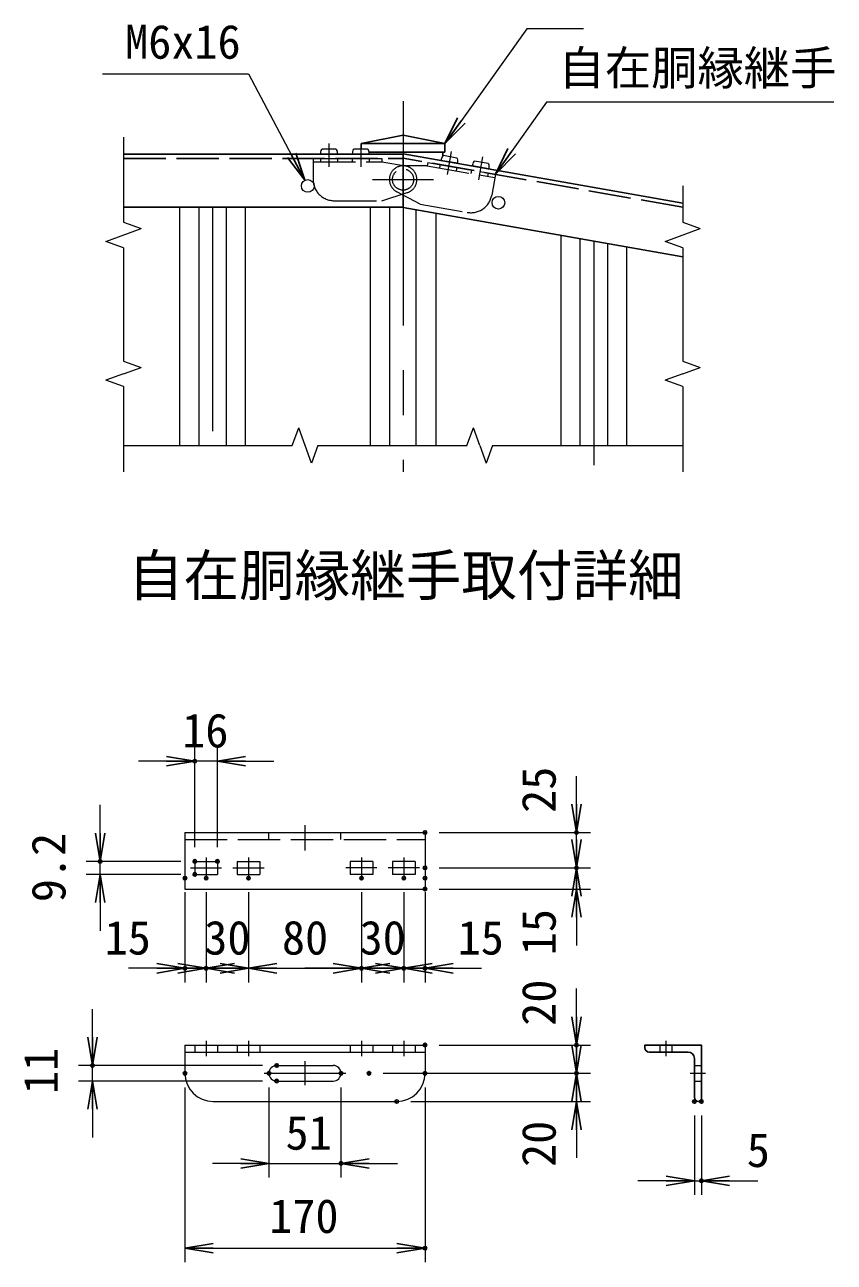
# Model space of a CAD drawing. Units: millimetres, scale not verified, with parts at other scales. Extents: x -4200 to 4200, y -2970 to 2970.
# Drawn here: x 836 to 1982, y -1515 to 237 of the extents above; entities that cross this region are included whole.
import ezdxf
from ezdxf.enums import TextEntityAlignment as Align

# ---------------------------------------------------------------- set-up
doc = ezdxf.new("R2010")
doc.units = ezdxf.units.MM
doc.header["$LTSCALE"] = 10
doc.header["$PDMODE"] = 32
doc.header["$PDSIZE"] = 5
doc.linetypes.add('DASHED', pattern=[7.5, 6, -1.5])
doc.linetypes.add('USER1', pattern=[50.8, 31.75, -6.35, 6.35, -6.35])
for name, color, linetype, lineweight in [('0-0_D-BMK', 2, 'USER1', 13), ('0-2_D-STR1', 1, 'Continuous', 25), ('0-3_D-STR3', 3, 'Continuous', 13), ('0-4_D-STR2', 7, 'Continuous', 13), ('0-5_D-STR-DIM', 7, 'Continuous', 13), ('0-6_0', 7, 'Continuous', 25), ('0-8_D-TTL-TXT', 7, 'Continuous', 25), ('0-9_D-STR-TXT', 7, 'Continuous', 13)]:
    doc.layers.add(name, color=color, linetype=linetype, lineweight=lineweight)
doc.layers.add('0-7_Defpoints', color=8, linetype='Continuous')
doc.styles.add('ＭＳ ゴシック', font='')
doc.styles.get('ＭＳ ゴシック').set_extended_font_data('MS Gothic')

# ---------------------------------------------------------------- blocks, each defined once
blk = doc.blocks.new('L40x5')
at = {"layer": '0-6_0'}
for p, q in [((-153.11, 166.89), (-153.11, -108.11)), ((-108.11, -153.11), (166.89, -153.11))]:
    blk.add_line(p, q, dxfattribs=at)
blk.add_lwpolyline([(-183.11, 196.89), (-203.11, 196.89), (-203.11, -203.11), (196.89, -203.11), (196.89, -183.11)], dxfattribs=at)
for centre, radius, start, end in [((-183.11, 166.89), 30, 0, 90), ((-108.11, -108.11), 45, 180, 270), ((166.89, -183.11), 30, 0, 90)]:
    blk.add_arc(centre, radius, start, end, dxfattribs=at)
blk = doc.blocks.new('_Open')
at = {"layer": '0-6_0'}
blk.add_line((-10, 1.667), (0, 0), dxfattribs=at)
blk.add_lwpolyline([(-10, -1.667), (0, 0), (-10, 0)], dxfattribs=at)

msp = doc.modelspace()

# ---------------------------------------------------------------- linework, layer by layer
at = {"layer": '0-0_D-BMK'}
for p, q in [((1371.43, 129.25), (1371.43, -395.75)), ((1266.43, 69.25), (1266.43, 36.25)), ((1311.43, 69.25), (1311.43, 36.25)), ((1439.38, 58.06), (1433.65, 25.56)), ((1483.7, 50.24), (1477.97, 17.75)), ((1328.02, 18.25), (1414.68, 18.25)), ((1101.43, -20.75), (1101.43, -395.75)), ((1641.43, -68.96), (1641.43, -395.75)), ((1232.41, -895.95), (1232.41, -932.25)), ((1092.41, -942.03), (1092.41, -971.23)), ((1152.41, -942.03), (1152.41, -971.23)), ((1312.41, -942.03), (1312.41, -971.23)), ((1372.41, -942.03), (1372.41, -971.23)), ((1070.41, -956.63), (1114.41, -956.63)), ((1130.41, -956.63), (1174.41, -956.63)), ((1334.41, -956.63), (1290.41, -956.63)), ((1394.41, -956.63), (1350.41, -956.63)), ((1092.41, -1201.54), (1092.41, -1223.54)), ((1152.41, -1201.54), (1152.41, -1223.54)), ((1312.41, -1201.54), (1312.41, -1223.54)), ((1372.41, -1201.54), (1372.41, -1223.54)), ((1743.91, -1223.54), (1743.91, -1201.54)), ((1232.41, -1230.54), (1232.41, -1264.54)), ((1174.53, -1247.54), (1290.07, -1247.54)), ((1777.91, -1247.54), (1799.91, -1247.54))]:
    msp.add_line(p, q, dxfattribs=at)
at = {"layer": '0-2_D-STR1'}
for p, q in [((975.44, 54.25), (1371.43, 54.25)), ((1312.18, 69.25), (1430.68, 69.25)), ((1323.23, 57.25), (1430.68, 57.25)), ((1767.67, -15.06), (1371.43, 54.81)), ((1371.43, 54.81), (1371.43, -21.35)), ((1371.43, 54.25), (1371.43, -20.75)), ((1427.68, 57.25), (1427.68, 51.85)), ((1430.68, 69.25), (1430.68, 57.25)), ((975.43, -20.75), (1371.43, -20.75)), ((1767.51, -91.19), (1371.43, -21.35))]:
    msp.add_line(p, q, dxfattribs=at)
at = {"layer": '0-2_D-STR1', "linetype": 'DASHED'}
for p, q in [((975.44, 48.25), (1371.43, 48.25)), ((1767.43, -21.11), (1371.43, 48.71))]:
    msp.add_line(p, q, dxfattribs=at)
at = {"layer": '0-2_D-STR1'}
msp.add_lwpolyline([(1430.68, 69.25), (1371.43, 81.25), (1312.18, 69.25), (1312.18, 61.45)], dxfattribs=at)
at = {"layer": '0-3_D-STR3'}
for p, q in [((1278.43, 54.25), (1254.43, 54.25)), ((1276.18, 61.45), (1256.68, 61.45)), ((1323.43, 54.25), (1299.43, 54.25)), ((1321.18, 61.45), (1301.68, 61.45)), ((1448.59, 41.2), (1424.96, 45.37)), ((1447.63, 48.68), (1428.42, 52.07)), ((1492.91, 33.39), (1469.27, 37.56)), ((1491.94, 40.87), (1472.74, 44.26)), ((1062.41, -906.63), (1402.41, -906.63)), ((1062.41, -906.63), (1062.41, -986.63)), ((1402.41, -906.63), (1402.41, -986.63)), ((1076.41, -947.43), (1076.41, -965.83)), ((1076.41, -947.43), (1108.41, -947.43)), ((1108.41, -947.43), (1108.41, -965.83)), ((1136.41, -947.43), (1168.41, -947.43)), ((1136.41, -947.43), (1136.41, -965.83)), ((1168.41, -947.43), (1168.41, -965.83)), ((1296.41, -947.43), (1296.41, -965.83)), ((1328.41, -947.43), (1296.41, -947.43)), ((1328.41, -947.43), (1328.41, -965.83)), ((1388.41, -947.43), (1356.41, -947.43)), ((1356.41, -947.43), (1356.41, -965.83)), ((1388.41, -947.43), (1388.41, -965.83)), ((1076.41, -965.83), (1108.41, -965.83)), ((1136.41, -965.83), (1168.41, -965.83)), ((1328.41, -965.83), (1296.41, -965.83)), ((1388.41, -965.83), (1356.41, -965.83)), ((1062.41, -986.63), (1402.41, -986.63)), ((1062.41, -1207.54), (1402.41, -1207.54)), ((1062.41, -1207.54), (1062.41, -1247.54)), ((1402.41, -1207.54), (1402.41, -1247.54)), ((1062.41, -1217.54), (1402.41, -1217.54)), ((1192.41, -1236.54), (1272.41, -1236.54)), ((1192.41, -1258.54), (1272.41, -1258.54)), ((1102.41, -1287.54), (1362.41, -1287.54))]:
    msp.add_line(p, q, dxfattribs=at)
at = {"layer": '0-3_D-STR3', "linetype": 'DASHED'}
for p, q in [((1243.93, 48.25), (1341.43, 48.25)), ((1243.93, 48.25), (1243.93, 18.25)), ((1243.93, 43.45), (1341.43, 43.45)), ((1254.43, 48.25), (1254.43, 43.45)), ((1278.43, 48.25), (1278.43, 43.45)), ((1299.43, 48.25), (1299.43, 43.45)), ((1323.43, 48.25), (1323.43, 43.45)), ((1341.43, 48.25), (1341.43, 43.45)), ((1341.43, 43.45), (1374.88, 37.45)), ((1405.35, 37.86), (1371.37, 37.75)), ((1406.19, 42.59), (1405.35, 37.86)), ((1405.35, 37.86), (1501.37, 20.93)), ((1406.19, 42.59), (1502.21, 25.66)), ((1423.91, 39.46), (1423.08, 34.73)), ((1447.55, 35.29), (1446.72, 30.57)), ((1468.23, 31.65), (1467.4, 26.92)), ((1491.87, 27.48), (1491.03, 22.75)), ((1502.21, 25.66), (1497, -3.89)), ((1395.77, -16.5), (1362.39, 0.98)), ((1273.93, -11.75), (1341.43, -11.75)), ((1341.43, -11.75), (1377.34, -0.33)), ((1395.77, -16.5), (1462.24, -28.22)), ((1181.41, -916.63), (1181.41, -906.63)), ((1283.41, -916.63), (1283.41, -906.63)), ((1062.41, -916.63), (1402.41, -916.63)), ((1076.41, -1207.54), (1076.41, -1217.54)), ((1108.41, -1207.54), (1108.41, -1217.54)), ((1136.41, -1207.54), (1136.41, -1217.54)), ((1168.41, -1207.54), (1168.41, -1217.54)), ((1296.41, -1207.54), (1296.41, -1217.54)), ((1328.41, -1207.54), (1328.41, -1217.54)), ((1356.41, -1207.54), (1356.41, -1217.54)), ((1388.41, -1207.54), (1388.41, -1217.54)), ((1735.31, -1217.54), (1735.31, -1207.54)), ((1752.51, -1217.54), (1752.51, -1207.54)), ((1783.91, -1236.54), (1793.91, -1236.54)), ((1783.91, -1258.54), (1793.91, -1258.54))]:
    msp.add_line(p, q, dxfattribs=at)
at = {"layer": '0-3_D-STR3'}
for centre in [(1236.43, 9.25), (1506.43, -14.69)]:
    msp.add_circle(centre, 9, dxfattribs=at)
at = {"layer": '0-3_D-STR3', "linetype": 'DASHED'}
msp.add_circle((1371.35, 18.25), 15, dxfattribs=at)
msp.add_circle((1371.35, 18.25), 15, dxfattribs=at)
for centre, radius, start, end in [((1371.43, 18.25), 19.5, 90.18177, 242.36255), ((1371.43, 18.25), 19.5, 287.63745, 79.81823), ((1273.93, 18.25), 30, 180, 270), ((1467.45, 1.32), 30, 260, 350)]:
    msp.add_arc(centre, radius, start, end, dxfattribs=at)
at = {"layer": '0-3_D-STR3'}
for centre, radius, start, end in [((1192.41, -1247.54), 11, 90, 270), ((1272.41, -1247.54), 11, 270, 90), ((1102.41, -1247.54), 40, 180, 270), ((1362.41, -1247.54), 40, 270, 0)]:
    msp.add_arc(centre, radius, start, end, dxfattribs=at)
for centre, major_axis, start_param, end_param in [((1256.68, 54.25), (0, -7.2), 3.1415927, 4.712389), ((1276.18, 54.25), (0, -7.2), 1.5707963, 3.1415927), ((1301.68, 54.25), (0, -7.2), 3.1415927, 4.712389), ((1321.18, 54.25), (0, -7.2), 1.5707963, 3.1415927), ((1427.17, 44.98), (-1.25, -7.09), 3.1415927, 4.712389), ((1446.38, 41.59), (-1.25, -7.09), 1.5707963, 3.1415927), ((1471.49, 37.17), (-1.25, -7.09), 3.1415927, 4.712389), ((1490.69, 33.78), (-1.25, -7.09), 1.5707963, 3.1415927)]:
    msp.add_ellipse(centre, major_axis=major_axis, ratio=0.3125, start_param=start_param, end_param=end_param, dxfattribs=at)
at = {"layer": '0-4_D-STR2'}
for p, q in [((1054.93, -20.75), (1054.93, -358.4)), ((1081.93, -20.75), (1081.93, -358.42)), ((1120.93, -20.75), (1120.93, -358.44)), ((1147.93, -20.75), (1147.93, -358.45)), ((1324.93, -20.75), (1324.93, -358.37)), ((1351.93, -20.75), (1351.93, -358.36)), ((1389.43, -24.52), (1389.43, -358.35)), ((1417.93, -29.55), (1417.93, -358.35)), ((1594.93, -60.76), (1594.93, -358.3)), ((1621.93, -65.52), (1621.93, -358.29)), ((1660.93, -72.4), (1660.93, -358.28)), ((1687.93, -77.16), (1687.93, -358.27))]:
    msp.add_line(p, q, dxfattribs=at)
at = {"layer": '0-5_D-STR-DIM'}
for p, q in [((975.44, 78.43), (975.43, -42.23)), ((1767.43, 9.16), (1767.43, -42.23)), ((950.51, -69.45), (1000.36, -51.31)), ((975.43, -42.23), (1000.36, -51.31)), ((1742.51, -69.45), (1792.36, -51.31)), ((1767.43, -42.23), (1792.36, -51.31)), ((975.43, -78.52), (950.51, -69.45)), ((1767.43, -78.52), (1742.51, -69.45)), ((975.52, -78.55), (975.43, -238.79)), ((1767.43, -78.52), (1767.43, -238.79)), ((975.43, -238.79), (1000.36, -247.87)), ((1767.43, -238.79), (1792.36, -247.87)), ((975.43, -256.94), (950.51, -266.01)), ((975.43, -256.94), (1000.36, -247.87)), ((1767.43, -256.94), (1742.51, -266.01)), ((1767.43, -256.94), (1792.36, -247.87)), ((975.43, -275.08), (950.51, -266.01)), ((975.43, -275.08), (975.43, -395.75)), ((1767.43, -275.08), (1742.51, -266.01)), ((1767.43, -275.08), (1767.43, -395.75)), ((1214.42, -358.48), (1223.49, -333.56)), ((1241.65, -383.4), (1223.49, -333.56)), ((1461.89, -358.41), (1470.96, -333.49)), ((1480.04, -358.41), (1470.96, -333.49)), ((975.43, -358.36), (1214.42, -358.48)), ((1250.71, -358.47), (1241.65, -383.4)), ((1250.74, -358.39), (1371.4, -358.36)), ((1371.4, -358.36), (1461.92, -358.33)), ((1480.04, -358.41), (1489.11, -383.33)), ((1498.18, -358.4), (1489.11, -383.33)), ((1498.21, -358.32), (1767.43, -358.24)), ((1076.41, -927.43), (1076.41, -785.51)), ((1108.41, -927.43), (1108.41, -785.51)), ((1036.41, -805.51), (996.41, -805.51)), ((1108.41, -805.51), (1076.41, -805.51)), ((1148.41, -805.51), (1188.41, -805.51)), ((1616.98, -866.63), (1616.98, -826.63)), ((942.41, -907.43), (942.41, -867.43)), ((1616.98, -916.63), (1616.98, -876.63)), ((1422.41, -906.63), (1636.98, -906.63)), ((1616.98, -956.63), (1616.98, -906.63)), ((1056.41, -947.43), (922.41, -947.43)), ((942.41, -965.83), (942.41, -947.43)), ((1422.41, -956.63), (1636.98, -956.63)), ((1422.41, -956.63), (1636.98, -956.63)), ((1616.98, -986.63), (1616.98, -956.63)), ((1056.41, -965.83), (922.41, -965.83)), ((1062.41, -991.23), (1062.41, -1118.91)), ((1092.41, -991.23), (1092.41, -1118.91)), ((1092.41, -991.23), (1092.41, -1118.91)), ((1152.41, -991.23), (1152.41, -1118.91)), ((1152.41, -991.23), (1152.41, -1118.91)), ((1312.41, -991.23), (1312.41, -1118.91)), ((1312.41, -991.23), (1312.41, -1118.91)), ((1372.41, -991.23), (1372.41, -1118.91)), ((1372.41, -991.23), (1372.41, -1118.91)), ((1402.41, -991.23), (1402.41, -1118.91)), ((1422.41, -986.63), (1636.98, -986.63)), ((1616.98, -996.63), (1616.98, -1036.63)), ((942.41, -1005.83), (942.41, -1045.83)), ((1616.98, -1026.63), (1616.98, -1066.63)), ((1022.41, -1098.91), (982.41, -1098.91)), ((1052.41, -1098.91), (1012.41, -1098.91)), ((1092.41, -1098.91), (1062.41, -1098.91)), ((1112.41, -1098.91), (1072.41, -1098.91)), ((1152.41, -1098.91), (1092.41, -1098.91)), ((1132.41, -1098.91), (1172.41, -1098.91)), ((1152.41, -1098.91), (1312.41, -1098.91)), ((1192.41, -1098.91), (1232.41, -1098.91)), ((1272.41, -1098.91), (1232.41, -1098.91)), ((1332.41, -1098.91), (1292.41, -1098.91)), ((1312.41, -1098.91), (1372.41, -1098.91)), ((1352.41, -1098.91), (1392.41, -1098.91)), ((1372.41, -1098.91), (1402.41, -1098.91)), ((1412.41, -1098.91), (1452.41, -1098.91)), ((1442.41, -1098.91), (1482.41, -1098.91)), ((1616.98, -1167.54), (1616.98, -1127.54)), ((931.41, -1196.54), (931.41, -1156.54)), ((1616.98, -1207.54), (1616.98, -1167.54)), ((1422.41, -1207.54), (1636.98, -1207.54)), ((1616.98, -1247.54), (1616.98, -1207.54)), ((1172.41, -1236.54), (911.41, -1236.54)), ((931.41, -1258.54), (931.41, -1236.54)), ((1172.41, -1258.54), (911.41, -1258.54)), ((1343.17, -1247.54), (1636.98, -1247.54)), ((1343.17, -1247.54), (1636.98, -1247.54)), ((1616.98, -1287.54), (1616.98, -1247.54)), ((1062.41, -1267.54), (1062.41, -1515.21)), ((1181.41, -1267.54), (1181.41, -1395.21)), ((1283.41, -1267.54), (1283.41, -1395.21)), ((1402.41, -1267.54), (1402.41, -1515.21)), ((1382.41, -1287.54), (1636.98, -1287.54)), ((1616.98, -1287.54), (1616.98, -1327.54)), ((931.41, -1298.54), (931.41, -1338.54)), ((1783.91, -1307.52), (1783.91, -1419.8)), ((1793.91, -1307.52), (1793.91, -1419.8)), ((1616.98, -1327.54), (1616.98, -1367.54)), ((1141.41, -1375.21), (1101.41, -1375.21)), ((1181.41, -1375.21), (1283.41, -1375.21)), ((1323.41, -1375.21), (1363.41, -1375.21)), ((1743.91, -1399.8), (1703.91, -1399.8)), ((1783.91, -1399.8), (1793.91, -1399.8)), ((1833.91, -1399.8), (1873.91, -1399.8)), ((1102.41, -1495.21), (1362.41, -1495.21))]:
    msp.add_line(p, q, dxfattribs=at)
at = {"layer": '0-7_Defpoints'}
for p in [(1076.41, -805.51), (1402.41, -906.63), (1616.98, -906.63), (942.41, -947.43), (1076.41, -947.43), (1108.41, -947.43), (1076.41, -965.83), (1402.41, -956.63), (1616.98, -956.63), (1062.41, -971.23), (1092.41, -971.23), (1152.41, -971.23), (1312.41, -971.23), (1372.41, -971.23), (1402.41, -971.23), (1402.41, -986.63), (1062.41, -1098.91), (1092.41, -1098.91), (1312.41, -1098.91), (1372.41, -1098.91), (1402.41, -1098.91), (1402.41, -1207.54), (1616.98, -1207.54), (931.41, -1236.54), (1192.41, -1236.54), (1062.41, -1247.54), (1181.41, -1247.54), (1192.41, -1258.54), (1283.41, -1247.54), (1323.17, -1247.54), (1402.41, -1247.54), (1616.98, -1247.54), (1362.41, -1287.54), (1783.91, -1287.52), (1793.91, -1287.52), (1283.41, -1375.21), (1793.91, -1399.8), (1402.41, -1495.21)]:
    msp.add_point(p, dxfattribs=at)
at = {"layer": '0-9_D-STR-TXT'}
for points in [[(1626.96, 231.85), (1546.68, 231.85), (1431.85, 70.88)], [(945.65, 167.9), (1152.33, 167.9), (1231.28, 18.97)], [(1981.4, 127.98), (1574.65, 127.98), (1503.36, 27.29)]]:
    msp.add_lwpolyline(points, dxfattribs=at)

# ---------------------------------------------------------------- block references
at = {"layer": '0-3_D-STR3', "xscale": 0.2, "yscale": 0.2, "rotation": 180}
msp.add_blockref('L40x5', (1753.29, -1248.16), dxfattribs=at)
at = {"layer": '0-5_D-STR-DIM', "xscale": 4, "yscale": 4}
for p in [(1076.41, -805.51), (1062.41, -1098.91), (1092.41, -1098.91), (1152.41, -1098.91), (1312.41, -1098.91), (1372.41, -1098.91), (1181.41, -1375.21), (1783.91, -1399.8), (1402.41, -1495.21)]:
    msp.add_blockref('_Open', p, dxfattribs=at)
for p, rotation in [((1108.41, -805.51), 180), ((1616.98, -906.63), 270), ((942.41, -947.43), 270), ((1616.98, -956.63), 270), ((1616.98, -956.63), 90), ((942.41, -965.83), 90), ((1616.98, -986.63), 90), ((1092.41, -1098.91), 180), ((1152.41, -1098.91), 180), ((1312.41, -1098.91), 180), ((1372.41, -1098.91), 180), ((1402.41, -1098.91), 180), ((1616.98, -1207.54), 270), ((931.41, -1236.54), 270), ((1616.98, -1247.54), 270), ((931.41, -1258.54), 90), ((1616.98, -1247.54), 90), ((1616.98, -1287.54), 90), ((1283.41, -1375.21), 180), ((1793.91, -1399.8), 180), ((1062.41, -1495.21), 180)]:
    msp.add_blockref('_Open', p, dxfattribs=dict(at, rotation=rotation))
at = {"layer": '0-9_D-STR-TXT', "xscale": 4, "yscale": 4}
for p, rotation in [((1430.68, 69.25), 234.49693), ((1232.22, 17.2), 297.9282), ((1502.21, 25.66), 234.70361)]:
    msp.add_blockref('_Open', p, dxfattribs=dict(at, rotation=rotation))

# ---------------------------------------------------------------- texts
at = {"layer": '0-5_D-STR-DIM', "style": 'ＭＳ ゴシック'}
for s, p in [('16', (1058.53, -800.5)), ('15', (948.66, -1093.89)), ('30', (1089.78, -1093.89)), ('80', (1199.78, -1093.89)), ('30', (1309.78, -1093.89)), ('15', (1448.66, -1093.89)), ('51', (1204.86, -1370.2)), ('5', (1858.18, -1394.78)), ('170', (1181.76, -1488.2))]:
    msp.add_text(s, height=48.09, dxfattribs=at).set_placement(p, align=Align.BOTTOM_LEFT)
for s, p in [('25', (1601.95, -878.73)), ('9.2', (907.66, -1005.23)), ('15', (1601.95, -1080.38)), ('20', (1601.95, -1180.29)), ('11', (896.66, -1276.87)), ('20', (1601.95, -1380.29))]:
    msp.add_text(s, height=48.09, rotation=90, dxfattribs=at).set_placement(p, align=Align.BOTTOM_LEFT)
at = {"layer": '0-8_D-TTL-TXT', "style": 'ＭＳ ゴシック'}
msp.add_text('自在胴縁継手取付詳細', height=57.7, dxfattribs=at).set_placement((981.6, -588.51), align=Align.BOTTOM_LEFT)
at = {"layer": '0-9_D-STR-TXT', "style": 'ＭＳ ゴシック'}
for s, p in [('M6x16', (977.68, 174.96)), ('自在胴縁継手', (1591.56, 137.86))]:
    msp.add_text(s, height=48.09, dxfattribs=at).set_placement(p, align=Align.BOTTOM_LEFT)

doc.saveas('drawing.dxf')
